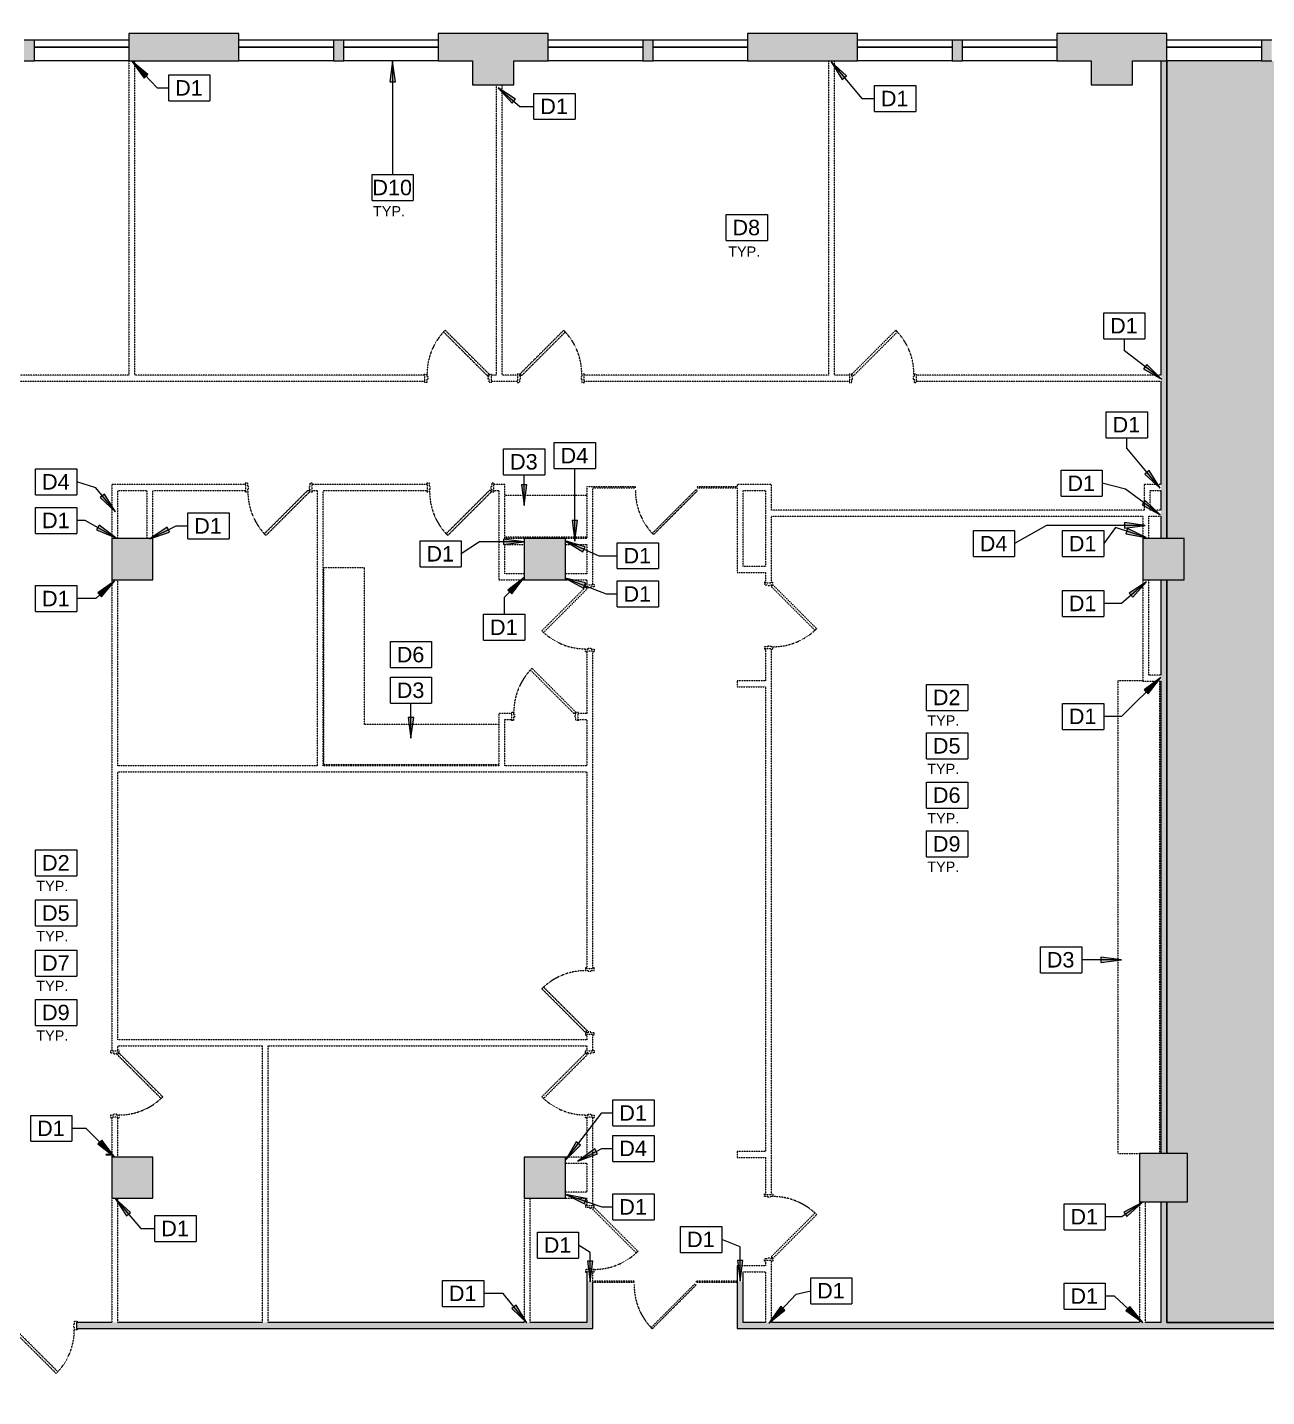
# Model space of a CAD drawing. Header units: inches. Extents: x 0 to 2024, y 708 to 2055.
# Drawn here: x 780 to 1501, y 1258 to 2055 of the extents above; entities that cross this region are included whole.
import ezdxf

# ---------------------------------------------------------------- set-up
doc = ezdxf.new("R2010")
doc.units = ezdxf.units.IN
doc.header["$MEASUREMENT"] = 0
doc.linetypes.add('Demolished', pattern=[0.1875, 0.125, -0.0625])
for name, color, linetype, lineweight in [('A-ANNO-KEYN', 231, 'Continuous', 9), ('A-DETL', 90, 'Continuous', 9), ('A-DETL-GENF', 92, 'Continuous', 9), ('A-DOOR', 31, 'Continuous', 13), ('A-WALL-PATT', 111, 'Continuous', 13), ('CORRIDOR', 7, 'Continuous', 9), ('G-ANNO-TEXT', 4, 'Continuous', 9), ('I-WALL', 2, 'Continuous', 13), ('Q-CASE', 31, 'Demolished', 9), ('Victor Bldg - 6th Floor_LINK_dwg', 8, 'Continuous', 9), ('WINDOWS', 7, 'Continuous', 9), ('WINDOWS SILL', 7, 'Continuous', 9)]:
    doc.layers.add(name, color=color, linetype=linetype, lineweight=lineweight)
doc.styles.add('Arial', font='arial.ttf', dxfattribs={"height": 9})
doc.styles.add('Swis721 Lt BT', font='swissl.ttf', dxfattribs={"height": 6})

# ---------------------------------------------------------------- blocks, each defined once
blk = doc.blocks.new('Door - Single - Solid Door-V5-Level 06  DEMOLITION')
at = {"layer": 'A-DOOR', "color": 250, "linetype": 'Demolished', "lineweight": 20}
for p, q in [((-15.63, 2.41), (-14.13, 2.41)), ((-15.63, 1.66), (-15.63, 2.41)), ((-15.26, 1.66), (-15.63, 1.66)), ((-15.26, -1.84), (-15.26, 1.66)), ((-14.13, 2.41), (-14.13, 0.41)), ((-14.13, 0.41), (-13.63, 0.41)), ((-13.63, 0.41), (-13.63, -1.09)), ((21.62, 0.41), (22.12, 0.41)), ((21.62, -1.09), (21.62, 0.41)), ((22.12, 2.41), (23.62, 2.41)), ((22.12, 0.41), (22.12, 2.41)), ((23.62, 2.41), (23.62, 1.66)), ((-15.63, -1.84), (-15.26, -1.84)), ((-15.63, -2.59), (-15.63, -1.84)), ((-14.13, -2.59), (-15.63, -2.59)), ((-14.13, -1.09), (-14.13, -2.59)), ((-13.63, -1.09), (-14.13, -1.09)), ((-13.03, -1.62), (-14.01, -2.59)), ((-14.01, -2.59), (11.45, -28.04)), ((12.42, -27.07), (-13.03, -1.62)), ((22.12, -1.09), (21.62, -1.09)), ((22.12, -2.59), (22.12, -1.09)), ((23.62, -2.59), (22.12, -2.59)), ((23.62, -1.84), (23.62, -2.59)), ((11.45, -28.04), (12.42, -27.07))]:
    blk.add_line(p, q, dxfattribs=at)
at = {"layer": 'A-DOOR', "color": 7, "linetype": 'Demolished', "lineweight": 9}
blk.add_arc((-14.01, -2.59), 36, 315, 0.5, dxfattribs=at)
blk = doc.blocks.new('Door - Single - Solid Door-V6-Level 06  DEMOLITION')
at = {"layer": 'A-DOOR', "color": 250, "linetype": 'Demolished', "lineweight": 20}
for p, q in [((-15.63, 2.41), (-14.13, 2.41)), ((-15.63, 1.66), (-15.63, 2.41)), ((-14.13, 2.41), (-14.13, 0.41)), ((-14.13, 0.41), (-13.63, 0.41)), ((-13.63, 0.41), (-13.63, -1.09)), ((21.62, 0.41), (22.12, 0.41)), ((21.62, -1.09), (21.62, 0.41)), ((22.12, 2.41), (23.62, 2.41)), ((22.12, 0.41), (22.12, 2.41)), ((23.62, 2.41), (23.62, 1.66)), ((-15.63, -2.59), (-15.63, -1.84)), ((-14.13, -2.59), (-15.63, -2.59)), ((-14.13, -1.09), (-14.13, -2.59)), ((-13.63, -1.09), (-14.13, -1.09)), ((-13.03, -1.62), (-14.01, -2.59)), ((-14.01, -2.59), (11.45, -28.04)), ((12.42, -27.07), (-13.03, -1.62)), ((22.12, -1.09), (21.62, -1.09)), ((22.12, -2.59), (22.12, -1.09)), ((23.62, -2.59), (22.12, -2.59)), ((23.62, -1.84), (23.62, -2.59)), ((11.45, -28.04), (12.42, -27.07))]:
    blk.add_line(p, q, dxfattribs=at)
at = {"layer": 'A-DOOR', "color": 7, "linetype": 'Demolished', "lineweight": 9}
blk.add_arc((-14.01, -2.59), 36, 315, 0.5, dxfattribs=at)
blk = doc.blocks.new('Door - Glass Single - Patch - Long Handle-6988636-Level 06  DEMOLITION')
at = {"layer": 'A-DOOR', "color": 250, "linetype": 'Demolished', "lineweight": 20}
for p, q in [((-8.16, -26.75), (17.29, -1.29)), ((18, -2), (-7.46, -27.46)), ((17.29, -1.29), (18, -2)), ((-7.46, -27.46), (-8.16, -26.75))]:
    blk.add_line(p, q, dxfattribs=at)
at = {"layer": 'A-DOOR', "color": 7, "linetype": 'Demolished', "lineweight": 9}
blk.add_arc((18, -2), 36, 179.5, 225, dxfattribs=at)
blk = doc.blocks.new('Door - Single - Solid Door-V7-Level 06  DEMOLITION')
at = {"layer": 'A-DOOR', "color": 250, "linetype": 'Demolished', "lineweight": 20}
for p, q in [((-14.01, 2.59), (11.45, 28.04)), ((12.42, 27.07), (-13.03, 1.62)), ((11.45, 28.04), (12.42, 27.07)), ((-15.63, 2.59), (-15.63, 1.84)), ((-14.13, 2.59), (-15.63, 2.59)), ((-14.13, 1.09), (-14.13, 2.59)), ((-13.63, 1.09), (-14.13, 1.09)), ((-13.03, 1.62), (-14.01, 2.59)), ((-13.63, -0.41), (-13.63, 1.09)), ((22.12, 1.09), (21.62, 1.09)), ((21.62, 1.09), (21.62, -0.41)), ((23.62, 2.59), (22.12, 2.59)), ((22.12, 2.59), (22.12, 1.09)), ((23.62, 1.84), (23.62, 2.59)), ((-15.63, -1.66), (-15.63, -2.41)), ((-15.63, -2.41), (-14.13, -2.41)), ((-14.13, -2.41), (-14.13, -0.41)), ((-14.13, -0.41), (-13.63, -0.41)), ((21.62, -0.41), (22.12, -0.41)), ((22.12, -0.41), (22.12, -2.41)), ((22.12, -2.41), (23.62, -2.41)), ((23.62, -2.41), (23.62, -1.66))]:
    blk.add_line(p, q, dxfattribs=at)
at = {"layer": 'A-DOOR', "color": 7, "linetype": 'Demolished', "lineweight": 9}
blk.add_arc((-14.01, 2.59), 36, 359.5, 45, dxfattribs=at)
blk = doc.blocks.new('C-L SHAPE COUNTER TOP - C-L SHAPE COUNTER TOP-7006589-Level 06  DEMOLITION')
at = {"layer": 'Q-CASE', "color": 7}
for p, q in [((0.5, -102.25), (0.5, -0.5)), ((0.5, -0.5), (115.12, -0.5)), ((115.12, -0.5), (115.12, 0)), ((115.12, -24), (115.12, -0.5)), ((24, -102.25), (24, -24)), ((24, -24), (115.12, -24))]:
    blk.add_line(p, q, dxfattribs=at)
blk = doc.blocks.new('C-Counter Top - ADJ HEIGHT-7007007-Level 06  DEMOLITION')
at = {"layer": 'Q-CASE', "color": 7}
for p, q in [((-47.01, -0.75), (227.99, -0.75)), ((-47.26, -10.5), (-47.26, -25)), ((227.99, -25), (227.99, -12.5)), ((-47.26, -25), (227.99, -25))]:
    blk.add_line(p, q, dxfattribs=at)
blk = doc.blocks.new('C-Counter Top - ADJ HEIGHT-7007739-Level 06  DEMOLITION')
at = {"layer": 'Q-CASE', "color": 7}
for p, q in [((-47.26, -0.75), (0.49, -0.75)), ((-47.26, -25), (0.49, -25))]:
    blk.add_line(p, q, dxfattribs=at)
blk = doc.blocks.new('Victor Bldg - 6th Floor_LINK_dwg-6972721-Level 06  DEMOLITION')
at = {"layer": 'CORRIDOR', "color": 50, "lineweight": 30}
blk.add_line((829, 1398.84), (825.5, 1398.84), dxfattribs=at)
at = {"layer": 'WINDOWS'}
for p, q in [((839, 2043.5), (784, 2043.5)), ((839, 2043.25), (784, 2043.25)), ((958, 2043.5), (903, 2043.5)), ((958, 2043.25), (903, 2043.25)), ((1019, 2043.5), (964, 2043.5)), ((1019, 2043.25), (964, 2043.25)), ((1138, 2043.5), (1083, 2043.5)), ((1138, 2043.25), (1083, 2043.25)), ((1199, 2043.5), (1144, 2043.5)), ((1199, 2043.25), (1144, 2043.25)), ((1318, 2043.5), (1263, 2043.5)), ((1318, 2043.25), (1263, 2043.25)), ((1379, 2043.5), (1324, 2043.5)), ((1379, 2043.25), (1324, 2043.25)), ((1498, 2043.5), (1443, 2043.5)), ((1498, 2043.25), (1443, 2043.25))]:
    blk.add_line(p, q, dxfattribs=at)
at = {"layer": 'WINDOWS SILL'}
for p, q in [((839, 2047.5), (784, 2047.5)), ((958, 2047.5), (903, 2047.5)), ((1019, 2047.5), (964, 2047.5)), ((1138, 2047.5), (1083, 2047.5)), ((1199, 2047.5), (1144, 2047.5)), ((1318, 2047.5), (1263, 2047.5)), ((1379, 2047.5), (1324, 2047.5)), ((1498, 2047.5), (1443, 2047.5)), ((839, 2035.5), (784, 2035.5)), ((958, 2035.5), (903, 2035.5)), ((1019, 2035.5), (964, 2035.5)), ((1138, 2035.5), (1083, 2035.5)), ((1199, 2035.5), (1144, 2035.5)), ((1318, 2035.5), (1263, 2035.5)), ((1379, 2035.5), (1324, 2035.5)), ((1498, 2035.5), (1443, 2035.5))]:
    blk.add_line(p, q, dxfattribs=at)
blk = doc.blocks.new('Keynote Tag - Keynote Number - Boxed-135510-Level 06  DEMOLITION')
at = {"layer": 'A-ANNO-KEYN'}
for p, q in [((-0.125, -0.0792), (-0.125, 0.0781)), ((-0.125, 0.0781), (0.125, 0.0781)), ((0.125, 0.0781), (0.125, -0.0792)), ((-0.125, -0.0792), (0.125, -0.0792))]:
    blk.add_line(p, q, dxfattribs=at)

msp = doc.modelspace()

# ---------------------------------------------------------------- hatches: boundary and pattern name
at = {"layer": 'A-ANNO-KEYN'}
for points in [[(840.71, 2035.28), (847.82, 2025.49), (850.11, 2027.66)], [(992.46, 2035.28), (990.88, 2023.28), (994.04, 2023.28)], [(1247.66, 2034.93), (1254.11, 2024.69), (1256.54, 2026.71)], [(1053.88, 2019.79), (1061.98, 2010.81), (1064.03, 2013.21)], [(1439.81, 1850.22), (1431.22, 1858.74), (1429.31, 1856.23)], [(1439.11, 1786.86), (1432.61, 1797.07), (1430.19, 1795.05)], [(1069.05, 1776.75), (1070.63, 1788.75), (1067.47, 1788.75)], [(831.15, 1772.99), (824.81, 1783.3), (822.35, 1781.31)], [(1439.11, 1771.27), (1430.41, 1779.69), (1428.53, 1777.15)], [(831.37, 1758), (821.69, 1765.26), (820.14, 1762.51)], [(851.12, 1757.29), (862.58, 1761.19), (861.18, 1764.03)], [(1098.49, 1755.98), (1100.07, 1767.98), (1096.91, 1767.98)], [(1430.35, 1765.18), (1418.35, 1766.76), (1418.35, 1763.6)], [(1430.94, 1758.1), (1420.01, 1763.28), (1419.04, 1760.28)], [(1069.04, 1755.64), (1057.04, 1757.22), (1057.04, 1754.06)], [(1092.8, 1756.11), (1103.15, 1749.84), (1104.42, 1752.73)], [(830.82, 1732.95), (820.97, 1725.92), (823.12, 1723.61)], [(1069.04, 1734.87), (1059.48, 1727.45), (1061.73, 1725.23)], [(1092.94, 1734.49), (1103.55, 1728.68), (1104.69, 1731.62)], [(1431.08, 1732.38), (1420.99, 1725.69), (1423.07, 1723.31)], [(1439.43, 1676.66), (1429.79, 1669.34), (1432.01, 1667.1)], [(1003.13, 1641.3), (1004.71, 1653.3), (1001.55, 1653.3)], [(1416.63, 1512.31), (1404.63, 1513.89), (1404.63, 1510.73)], [(830.57, 1397.69), (823.25, 1407.34), (821, 1405.11)], [(1093.23, 1395.8), (1101.78, 1404.37), (1099.27, 1406.29)], [(1100.3, 1395.19), (1111.65, 1399.4), (1110.18, 1402.19)], [(830.94, 1373.38), (837.57, 1363.26), (839.97, 1365.32)], [(1093.23, 1375.73), (1104.06, 1370.32), (1105.09, 1373.31)], [(1428.6, 1371.04), (1417.84, 1365.5), (1419.64, 1362.9)], [(1107.4, 1324.92), (1108.98, 1336.92), (1105.82, 1336.92)], [(1194.66, 1325.29), (1196.24, 1337.29), (1193.08, 1337.29)], [(1070.61, 1301.02), (1064.28, 1311.34), (1061.82, 1309.35)], [(1211.32, 1300.77), (1220.66, 1308.46), (1218.35, 1310.62)], [(1429.01, 1301.14), (1421.35, 1310.51), (1419.18, 1308.21)]]:
    msp.add_hatch(color=256, dxfattribs=at).paths.add_polyline_path(points, flags=0)
at = {"layer": 'A-DETL-GENF'}
h = msp.add_hatch(color=7, dxfattribs=at)
h.paths.add_polyline_path([(30, 707.56), (34.12, 707.56), (34.12, 728.5), (12, 728.5), (12, 716.5), (3.5, 716.5), (3.5, 707.56), (14.82, 707.56)], flags=0)
h.paths.add_polyline_path([(30, 814.5), (34.12, 814.5), (34.12, 896.5), (12, 896.5), (12, 884.5), (3.5, 884.5), (3.5, 826.5), (12, 826.5), (12, 814.5)], flags=0)
h.paths.add_polyline_path([(34.12, 982.5), (34.12, 1064.5), (12, 1064.5), (12, 1052.5), (3.5, 1052.5), (3.5, 994.5), (12, 994.5), (12, 982.5)], flags=0)
h.paths.add_polyline_path([(513.5, 1013.5), (517, 1013.5), (517, 1037.5), (493, 1037.5), (493, 1013.5), (496.5, 1013.5)], flags=0)
h.paths.add_polyline_path([(34.12, 1150.5), (34.12, 1206), (24.38, 1206), (24.38, 1249.75), (5.5, 1249.75), (5.5, 1242), (0, 1242), (0, 1162.5), (12, 1162.5), (12, 1150.5), (24.38, 1150.5)], flags=0)
h.paths.add_polyline_path([(5.5, 1301.25), (24.38, 1301.25), (24.38, 1355.38), (34.12, 1355.38), (34.12, 1400.5), (12, 1400.5), (12, 1387), (0, 1387), (0, 1309), (5.5, 1309)], flags=0)
h.paths.add_polyline_path([(1813.84, 1371.5), (1815, 1371.5), (1815, 1399.5), (1787, 1399.5), (1787, 1371.5)], flags=0)
h.paths.add_polyline_path([(1427, 1371.5), (1455, 1371.5), (1455, 1399.5), (1427, 1399.5)], flags=0)
h.paths.add_polyline_path([(832.5, 1373.5), (853, 1373.5), (853, 1397.5), (829, 1397.5), (829, 1373.5)], flags=0)
h.paths.add_polyline_path([(517, 1373.5), (517, 1397.5), (493, 1397.5), (493, 1373.5), (496.75, 1373.5)], flags=0)
h.paths.add_polyline_path([(1072.5, 1373.5), (1093, 1373.5), (1093, 1397.5), (1069, 1397.5), (1069, 1373.5)], flags=0)
h.paths.add_polyline_path([(12, 1486.5), (34.12, 1486.5), (34.12, 1568.5), (12, 1568.5), (12, 1555), (3.5, 1555), (3.5, 1500), (12, 1500)], flags=0)
h.paths.add_polyline_path([(34.12, 1654.5), (34.12, 1736.5), (12, 1736.5), (12, 1723), (3.5, 1723), (3.5, 1668), (12, 1668), (12, 1654.5)], flags=0)
h.paths.add_polyline_path([(1787, 1731.5), (1815, 1731.5), (1815, 1759.5), (1787, 1759.5), (1787, 1733.5)], flags=0)
h.paths.add_polyline_path([(1079.29, 1733.5), (1093, 1733.5), (1093, 1757.5), (1069, 1757.5), (1069, 1733.5), (1072.57, 1733.5)], flags=0)
h.paths.add_polyline_path([(1445.67, 1733.5), (1453, 1733.5), (1453, 1757.5), (1429, 1757.5), (1429, 1733.5), (1443.88, 1733.5)], flags=0)
h.paths.add_polyline_path([(493, 1733.5), (517, 1733.5), (517, 1757.5), (493, 1757.5)], flags=0)
h.paths.add_polyline_path([(849.5, 1733.5), (853, 1733.5), (853, 1757.5), (829, 1757.5), (829, 1733.5), (832.5, 1733.5)], flags=0)
h.paths.add_polyline_path([(34.12, 1822.5), (34.12, 1872.5), (24.38, 1872.5), (24.38, 1923.25), (5.5, 1923.25), (5.5, 1915.5), (0, 1915.5), (0, 1836), (12, 1836), (12, 1822.5), (24.38, 1822.5)], flags=0)
h.paths.add_polyline_path([(24.38, 1974.75), (24.38, 2031.38), (37.25, 2031.38), (37.25, 2049.5), (29.5, 2049.5), (29.5, 2055), (0, 2055), (0, 1982.5), (5.5, 1982.5), (5.5, 1974.75)], flags=0)
h.paths.add_polyline_path([(703, 2021.5), (703, 2035.5), (723, 2035.5), (723, 2051.5), (659, 2051.5), (659, 2035.5), (679, 2035.5), (679, 2021.5), (691.75, 2021.5)], flags=0)
h.paths.add_polyline_path([(1039, 2021.5), (1063, 2021.5), (1063, 2035.5), (1083, 2035.5), (1083, 2051.5), (1019, 2051.5), (1019, 2035.5), (1039, 2035.5)], flags=0)
h.paths.add_polyline_path([(1399, 2021.5), (1423, 2021.5), (1423, 2035.5), (1443, 2035.5), (1443, 2051.5), (1379, 2051.5), (1379, 2035.5), (1399, 2035.5)], flags=0)
h.paths.add_polyline_path([(517, 2021.5), (517, 2035.5), (543, 2035.5), (543, 2051.5), (480, 2051.5), (480, 2052.5), (447.75, 2052.5), (447.75, 2031.38), (493, 2031.38), (493, 2021.5)], flags=0)
h.paths.add_polyline_path([(1759, 2021.5), (1783, 2021.5), (1783, 2035.5), (1803, 2035.5), (1803, 2051.5), (1739, 2051.5), (1739, 2035.5), (1759, 2035.5)], flags=0)
h.paths.add_polyline_path([(88.75, 2031.38), (135.25, 2031.38), (135.25, 2052.5), (126.25, 2052.5), (126.25, 2055), (96.5, 2055), (96.5, 2049.5), (88.75, 2049.5)], flags=0)
h.paths.add_polyline_path([(226.75, 2031.38), (226.75, 2052.5), (177.75, 2052.5), (177.75, 2031.38), (216.77, 2031.38)], flags=0)
h.paths.add_polyline_path([(272.88, 2031.38), (318.25, 2031.38), (318.25, 2052.5), (269.38, 2052.5), (269.38, 2031.38)], flags=0)
h.paths.add_polyline_path([(404.25, 2031.38), (407.75, 2031.38), (407.75, 2052.5), (360.75, 2052.5), (360.75, 2031.38)], flags=0)
h.paths.add_polyline_path([(1249.5, 2035.5), (1263, 2035.5), (1263, 2051.5), (1199, 2051.5), (1199, 2035.5), (1249.2, 2035.5)], flags=0)
h.paths.add_polyline_path([(839, 2035.5), (903, 2035.5), (903, 2051.5), (839, 2051.5)], flags=0)
h.paths.add_polyline_path([(1498, 2035.5), (1504, 2035.5), (1504, 2047.5), (1498, 2047.5)], flags=0)
h.paths.add_polyline_path([(1318, 2035.5), (1324, 2035.5), (1324, 2047.5), (1318, 2047.5)], flags=0)
h.paths.add_polyline_path([(598, 2035.5), (604, 2035.5), (604, 2047.5), (598, 2047.5)], flags=0)
h.paths.add_polyline_path([(958, 2035.5), (964, 2035.5), (964, 2047.5), (958, 2047.5)], flags=0)
h.paths.add_polyline_path([(1144, 2035.5), (1144, 2047.5), (1138, 2047.5), (1138, 2035.5)], flags=0)
h.paths.add_polyline_path([(778, 2035.5), (784, 2035.5), (784, 2047.5), (778, 2047.5)], flags=0)
h.paths.add_polyline_path([(1559, 2035.5), (1623, 2035.5), (1623, 2051.5), (1559, 2051.5)], flags=0)
h.paths.add_polyline_path([(1684, 2035.5), (1684, 2047.5), (1678, 2047.5), (1678, 2035.5)], flags=0)
h.paths.add_polyline_path([(1919, 2035.5), (1983, 2035.5), (1983, 2051.5), (1919, 2051.5), (1919, 2047.5)], flags=0)
h.paths.add_polyline_path([(1858, 2035.5), (1864, 2035.5), (1864, 2047.5), (1858, 2047.5)], flags=0)
h = msp.add_hatch(color=9, dxfattribs=at)
h.paths.add_polyline_path([(1987.54, 707.56), (2023.53, 707.56), (2023.53, 2035.5), (1783, 2035.5), (1783, 2021.5), (1759, 2021.5), (1759, 2035.5), (1443, 2035.5), (1443, 1757.5), (1453, 1757.5), (1453, 1733.5), (1443, 1733.5), (1443, 1399.5), (1455, 1399.5), (1455, 1371.5), (1443, 1371.5), (1443, 1301.25), (1883.86, 1301.25), (1883.86, 1238), (1986, 1238), (1986, 749.5), (807.87, 749.5), (807.87, 748.75), (806.37, 748.75), (806.37, 750.75), (805.87, 750.75), (805.87, 752.25), (806.37, 752.25), (806.37, 753), (770.12, 753), (770.12, 752.25), (770.62, 752.25), (770.62, 750.75), (770.12, 750.75), (770.12, 748.75), (768.62, 748.75), (768.62, 749.5), (765.5, 749.5), (765.5, 872.5), (34.12, 872.5), (34.12, 814.5), (30, 814.5), (30, 728.5), (34.12, 728.5), (34.12, 707.56), (1986, 707.56)], flags=0)
h.paths.add_polyline_path([(1004.38, 813), (1040.62, 813), (1040.62, 813.75), (1040.12, 813.75), (1040.12, 815.25), (1040.62, 815.25), (1040.62, 818.38), (1042.12, 818.38), (1042.12, 817.63), (1052.5, 817.63), (1052.5, 912.5), (993, 912.5), (993, 951.5), (907.38, 951.5), (907.38, 817.63), (1002.88, 817.63), (1002.89, 818.38), (1004.38, 818.38), (1004.38, 815.25), (1004.88, 815.25), (1004.88, 813.75), (1004.38, 813.75)], flags=0)
h.paths.add_polyline_path([(899.19, 813), (899.19, 815.38), (898.69, 815.38), (898.69, 816.88), (899.19, 816.88), (899.19, 818.38), (900.69, 818.38), (900.69, 817.63), (902.75, 817.63), (902.75, 951.5), (833.62, 951.5), (833.62, 817.63), (861.44, 817.63), (861.44, 818.38), (862.94, 818.38), (862.94, 816.88), (863.44, 816.88), (863.44, 815.38), (862.94, 815.38), (862.94, 813), (899.06, 813)], flags=0)
h.paths.add_polyline_path([(1286.13, 813), (1286.63, 813), (1286.63, 814.75), (1286.13, 814.75), (1286.13, 816.25), (1286.63, 816.25), (1286.63, 817.75), (1288.13, 817.75), (1288.13, 817), (1321.5, 817), (1321.5, 865.12), (1290.75, 865.12), (1290.75, 912.5), (1058.5, 912.5), (1058.5, 817), (1248.88, 817), (1248.88, 817.75), (1250.38, 817.75), (1250.38, 816.25), (1250.88, 816.25), (1250.88, 814.75), (1250.38, 814.75), (1250.38, 813), (1260.07, 813)], flags=0)
h.paths.add_polyline_path([(1765.42, 818), (1947.62, 818), (1947.62, 994.5), (1842, 994.5), (1842, 1002.5), (1843.49, 1002.5), (1843.49, 1138.5), (1842, 1138.5), (1842, 1141.5), (1737.13, 1141.5), (1737.13, 818)], flags=0)
h.paths.add_polyline_path([(1953.63, 818), (1977, 818), (1977, 994.5), (1953.63, 994.5), (1953.63, 839.25)], flags=0)
h.paths.add_polyline_path([(1637.5, 818), (1730.13, 818), (1730.13, 1140.5), (1637.5, 1140.5), (1637.5, 1106.5), (1630.5, 1106.5), (1630.5, 1064.5), (1637.5, 1064.5), (1637.5, 1001.5), (1630.5, 1001.5), (1630.5, 959.5), (1637.5, 959.5), (1637.5, 897.5), (1630.5, 897.5), (1630.5, 855.5), (1637.5, 855.5), (1637.5, 824.99)], flags=0)
h.paths.add_polyline_path([(1484.5, 818), (1484.5, 855.5), (1491.5, 855.5), (1491.5, 897.5), (1484.5, 897.5), (1484.5, 959.5), (1491.5, 959.5), (1491.5, 1001.5), (1484.5, 1001.5), (1484.5, 1064.5), (1491.5, 1064.5), (1491.5, 1106.5), (1484.5, 1106.5), (1484.5, 1153.5), (1388.5, 1153.5), (1388.5, 1106.5), (1381.5, 1106.5), (1381.5, 1143.5), (1321.5, 1143.5), (1321.5, 1013.5), (1323.13, 1013.5), (1323.13, 1014.25), (1324.63, 1014.25), (1324.65, 1012.75), (1325.13, 1012.75), (1325.13, 1011.25), (1324.63, 1011.25), (1324.63, 1008.5), (1360.88, 1008.5), (1360.88, 1011.25), (1360.38, 1011.25), (1360.38, 1012.75), (1360.88, 1012.75), (1360.88, 1014.25), (1362.38, 1014.25), (1362.38, 1013.5), (1381.5, 1013.5), (1381.5, 1064.5), (1388.5, 1064.5), (1388.5, 818)], flags=0)
h.paths.add_polyline_path([(1318, 868.63), (1318, 912.5), (1294.25, 912.5), (1294.25, 868.63)], flags=0)
h.paths.add_polyline_path([(997, 916), (1023.22, 916), (1023.22, 936.5), (1026.38, 936.5), (1026.38, 1013.5), (1029.88, 1013.5), (1029.88, 936.5), (1038.55, 936.5), (1038.55, 1013.5), (1036, 1013.5), (1036, 1234.5), (867.38, 1234.5), (867.38, 957.5), (993, 957.5), (993, 1017.5), (1016.5, 1017.5), (1016.5, 1013.5), (997, 1013.5), (997, 924.5)], flags=0)
h.paths.add_polyline_path([(1052.5, 924.5), (1257.5, 924.5), (1257.5, 960.5), (1261, 960.5), (1261, 928), (1317.25, 928), (1317.25, 929.12), (1318.75, 929.12), (1318.75, 929.62), (1320.25, 929.62), (1320.25, 929.12), (1321.5, 929.12), (1321.5, 965.37), (1320.25, 965.37), (1320.25, 964.87), (1318.75, 964.87), (1318.75, 965.37), (1317.25, 965.37), (1317.25, 966.87), (1318, 966.87), (1318, 1004.12), (1261, 1004.12), (1261, 1009.12), (1318, 1009.12), (1318, 1066.12), (1042, 1066.12), (1042, 1013.5), (1042.05, 1013.5), (1042.05, 936.5), (1047.22, 936.5), (1047.22, 924.5)], flags=0)
h.paths.add_polyline_path([(861.38, 957.5), (861.38, 1234.5), (838, 1234.5), (838, 957.5)], flags=0)
h.paths.add_polyline_path([(1977, 1000.5), (1980, 1000.5), (1980, 1232), (1886.36, 1232), (1886.36, 1138.5), (1885.99, 1138.5), (1885.99, 1000.5), (1953.63, 1000.5)], flags=0)
h.paths.add_polyline_path([(1848.11, 1002.5), (1876.99, 1002.5), (1876.99, 1138.5), (1848.11, 1138.5), (1848.11, 1028.17)], flags=0)
h.paths.add_polyline_path([(1317.73, 1070.12), (1318, 1070.12), (1318, 1080.12), (1042, 1080.12), (1042, 1070.12), (1249.2, 1070.12)], flags=0)
h.paths.add_polyline_path([(1104, 1084.12), (1318, 1084.12), (1318, 1149.62), (1317.25, 1149.62), (1317.25, 1151.12), (1319.25, 1151.12), (1319.25, 1151.62), (1320.75, 1151.62), (1320.75, 1151.12), (1322.25, 1151.12), (1322.25, 1149.62), (1321.5, 1149.62), (1321.5, 1147), (1381.5, 1147), (1381.5, 1234.5), (1379.13, 1234.5), (1379.13, 1233.75), (1377.63, 1233.75), (1377.63, 1235.25), (1377.13, 1235.25), (1377.13, 1236.75), (1377.63, 1236.75), (1377.63, 1238), (1341.38, 1238), (1341.38, 1236.75), (1341.88, 1236.75), (1341.88, 1235.25), (1341.38, 1235.25), (1341.38, 1233.75), (1339.88, 1233.75), (1339.88, 1234.5), (1321.5, 1234.5), (1321.5, 1188.88), (1322.25, 1188.88), (1322.25, 1187.38), (1320.75, 1187.38), (1320.75, 1186.88), (1319.25, 1186.88), (1319.25, 1187.38), (1317.25, 1187.38), (1317.25, 1188.88), (1318, 1188.88), (1318, 1199), (1248, 1199), (1248, 1191.75), (1242, 1191.75), (1242, 1215.75), (1104, 1215.75), (1104, 1191.75), (1098, 1191.75), (1098, 1220), (1042, 1220), (1042, 1084.12), (1101.5, 1084.12)], flags=0)
h.paths.add_polyline_path([(1879.52, 1146.5), (1880.36, 1146.5), (1880.36, 1189.88), (1879.63, 1189.88), (1879.63, 1154), (1828.63, 1154), (1828.63, 1146.5), (1876.99, 1146.5)], flags=0)
h.paths.add_polyline_path([(1765.42, 1146.5), (1767.13, 1146.5), (1767.13, 1233.38), (1636.5, 1233.38), (1636.5, 1147.5), (1737.13, 1147.5), (1737.13, 1146.5)], flags=0)
h.paths.add_polyline_path([(1398.5, 1165.5), (1488, 1165.5), (1488, 1234.5), (1443.88, 1234.5), (1443.88, 1233.75), (1442.38, 1233.75), (1442.38, 1235.25), (1441.88, 1235.25), (1441.88, 1236.75), (1442.38, 1236.75), (1442.38, 1238), (1406.12, 1238), (1406.12, 1236.75), (1406.62, 1236.75), (1406.62, 1235.25), (1406.12, 1235.25), (1406.12, 1233.75), (1404.62, 1233.75), (1404.62, 1234.5), (1402, 1234.5), (1402, 1228.5), (1385, 1228.5), (1385, 1165.5), (1388.5, 1165.5)], flags=0)
h.paths.add_polyline_path([(1249.2, 1202.5), (1318, 1202.5), (1318, 1234.5), (1248, 1234.5), (1248, 1202.5)], flags=0)
h.paths.add_polyline_path([(1101.5, 1219.75), (1244.5, 1219.75), (1244.5, 1232), (1101.5, 1232), (1101.5, 1220)], flags=0)
h.paths.add_polyline_path([(1042, 1223.5), (1098, 1223.5), (1098, 1234.5), (1042, 1234.5), (1042, 1232)], flags=0)
h.paths.add_polyline_path([(1385, 1232), (1398.5, 1232), (1398.5, 1234.5), (1385, 1234.5), (1385, 1232.99)], flags=0)
h.paths.add_polyline_path([(1815, 1371.5), (1787, 1371.5), (1787, 1399.5), (1815, 1399.5)], flags=0)
h.paths.add_polyline_path([(1815, 1731.5), (1787, 1731.5), (1787, 1759.5), (1815, 1759.5), (1815, 1733.5)], flags=0)
at = {"layer": 'A-WALL-PATT', "lineweight": 9}
for points in [[(1443, 1757.5), (1443, 2035.5), (1439.5, 2035.5), (1439.5, 1757.5)], [(1443, 1399.5), (1443, 1733.5), (1439.5, 1733.5), (1439.5, 1399.5)], [(1443, 1301.25), (1443, 1371.5), (1439.5, 1371.5), (1439.5, 1301.25), (1442.78, 1301.25)], [(1109, 1301.25), (1109, 1325.25), (1105.5, 1325.25), (1105.5, 1301.25)], [(1196.5, 1297.75), (1196.5, 1325), (1193, 1325), (1193, 1297.75)], [(1042, 1297.75), (1109, 1297.75), (1109, 1301.25), (808.5, 1301.25), (808.5, 1297.75), (1036, 1297.75)], [(1880.36, 1297.75), (1880.36, 1301.25), (1196.5, 1301.25), (1196.5, 1297.75), (1765.42, 1297.75)]]:
    msp.add_hatch(color=7, dxfattribs=at).paths.add_polyline_path(points, flags=0)

# ---------------------------------------------------------------- linework, layer by layer
at = {"layer": 'A-ANNO-KEYN'}
for p, q in [((840.71, 2035.28), (847.82, 2025.49)), ((850.11, 2027.66), (840.71, 2035.28)), ((840.71, 2035.28), (855.39, 2019.79)), ((992.46, 2035.28), (990.88, 2023.28)), ((994.04, 2023.28), (992.46, 2035.28)), ((992.46, 2035.28), (992.46, 1969.34)), ((1247.66, 2034.93), (1254.11, 2024.69)), ((1256.54, 2026.71), (1247.66, 2034.93)), ((1247.66, 2034.93), (1265.38, 2013.59)), ((847.82, 2025.49), (850.11, 2027.66)), ((1254.11, 2024.69), (1256.54, 2026.71)), ((855.39, 2019.79), (862.17, 2019.79)), ((990.88, 2023.28), (994.04, 2023.28)), ((1053.88, 2019.79), (1061.98, 2010.81)), ((1064.03, 2013.21), (1053.88, 2019.79)), ((1053.88, 2019.79), (1066.5, 2009.03)), ((1061.98, 2010.81), (1064.03, 2013.21)), ((1066.5, 2009.03), (1074.66, 2009.03)), ((1265.38, 2013.59), (1272.85, 2013.59)), ((1418.22, 1866.66), (1418.22, 1873.78)), ((1439.81, 1850.22), (1418.22, 1866.66)), ((1431.22, 1858.74), (1429.31, 1856.23)), ((1439.81, 1850.22), (1431.22, 1858.74)), ((1429.31, 1856.23), (1439.81, 1850.22)), ((1419.67, 1810.06), (1419.67, 1816.19)), ((1439.11, 1786.86), (1419.67, 1810.06)), ((1069.05, 1776.75), (1069.05, 1794.61)), ((1098.49, 1755.98), (1098.49, 1798.2)), ((1432.61, 1797.07), (1430.19, 1795.05)), ((1430.19, 1795.05), (1439.11, 1786.86)), ((1439.11, 1786.86), (1432.61, 1797.07)), ((819.68, 1787.1), (808.73, 1790.49)), ((831.15, 1772.99), (819.68, 1787.1)), ((1070.63, 1788.75), (1067.47, 1788.75)), ((1067.47, 1788.75), (1069.05, 1776.75)), ((1069.05, 1776.75), (1070.63, 1788.75)), ((1418.82, 1786.31), (1405.39, 1789.65)), ((1439.11, 1771.27), (1418.82, 1786.31)), ((824.81, 1783.3), (822.35, 1781.31)), ((822.35, 1781.31), (831.15, 1772.99)), ((831.15, 1772.99), (824.81, 1783.3)), ((1430.41, 1779.69), (1428.53, 1777.15)), ((1439.11, 1771.27), (1430.41, 1779.69)), ((1428.53, 1777.15), (1439.11, 1771.27)), ((813.56, 1768.02), (808.73, 1768.02)), ((831.37, 1758), (813.56, 1768.02)), ((821.69, 1765.26), (820.14, 1762.51)), ((820.14, 1762.51), (831.37, 1758)), ((831.37, 1758), (821.69, 1765.26)), ((851.12, 1757.29), (866.45, 1764.87)), ((861.18, 1764.03), (851.12, 1757.29)), ((862.58, 1761.19), (861.18, 1764.03)), ((866.45, 1764.87), (873.32, 1764.87)), ((1100.07, 1767.98), (1096.91, 1767.98)), ((1096.91, 1767.98), (1098.49, 1755.98)), ((1098.49, 1755.98), (1100.07, 1767.98)), ((1372.94, 1765.18), (1354.37, 1754.55)), ((1430.35, 1765.18), (1372.94, 1765.18)), ((1413.01, 1763.88), (1406.22, 1754.55)), ((1430.94, 1758.1), (1413.01, 1763.88)), ((1430.35, 1765.18), (1418.35, 1766.76)), ((1418.35, 1766.76), (1418.35, 1763.6)), ((1418.35, 1763.6), (1430.35, 1765.18)), ((1420.01, 1763.28), (1419.04, 1760.28)), ((1430.94, 1758.1), (1420.01, 1763.28)), ((851.12, 1757.29), (862.58, 1761.19)), ((1042.94, 1755.64), (1032.41, 1748.63)), ((1069.04, 1755.64), (1042.94, 1755.64)), ((1069.04, 1755.64), (1057.04, 1757.22)), ((1057.04, 1757.22), (1057.04, 1754.06)), ((1057.04, 1754.06), (1069.04, 1755.64)), ((1092.8, 1756.11), (1103.15, 1749.84)), ((1104.42, 1752.73), (1092.8, 1756.11)), ((1092.8, 1756.11), (1112.37, 1747.52)), ((1419.04, 1760.28), (1430.94, 1758.1)), ((1103.15, 1749.84), (1104.42, 1752.73)), ((1112.37, 1747.52), (1123.11, 1747.52)), ((830.82, 1732.95), (819.68, 1722.56)), ((830.82, 1732.95), (820.97, 1725.92)), ((823.12, 1723.61), (830.82, 1732.95)), ((1069.04, 1734.87), (1057.39, 1723.09)), ((1069.04, 1734.87), (1059.48, 1727.45)), ((1061.73, 1725.23), (1069.04, 1734.87)), ((1092.94, 1734.49), (1103.55, 1728.68)), ((1104.69, 1731.62), (1092.94, 1734.49)), ((1092.94, 1734.49), (1116.79, 1725.23)), ((1103.55, 1728.68), (1104.69, 1731.62)), ((1431.08, 1732.38), (1416.52, 1719.71)), ((1431.08, 1732.38), (1420.99, 1725.69)), ((1423.07, 1723.31), (1431.08, 1732.38)), ((819.68, 1722.56), (808.73, 1722.56)), ((820.97, 1725.92), (823.12, 1723.61)), ((1057.39, 1723.09), (1057.39, 1713.4)), ((1059.48, 1727.45), (1061.73, 1725.23)), ((1116.79, 1725.23), (1123.11, 1725.23)), ((1420.99, 1725.69), (1423.07, 1723.31)), ((1416.52, 1719.71), (1406.22, 1719.71)), ((1439.43, 1676.66), (1416.52, 1653.98)), ((1439.43, 1676.66), (1429.79, 1669.34)), ((1432.01, 1667.1), (1439.43, 1676.66)), ((1429.79, 1669.34), (1432.01, 1667.1)), ((1003.13, 1641.3), (1003.13, 1661.62)), ((1004.71, 1653.3), (1001.55, 1653.3)), ((1001.55, 1653.3), (1003.13, 1641.3)), ((1003.13, 1641.3), (1004.71, 1653.3)), ((1416.52, 1653.98), (1406.22, 1653.98)), ((1416.63, 1512.31), (1393.39, 1512.31)), ((1416.63, 1512.31), (1404.63, 1513.89)), ((1404.63, 1513.89), (1404.63, 1510.73)), ((1404.63, 1510.73), (1416.63, 1512.31)), ((1093.23, 1395.8), (1114.19, 1423.19)), ((1114.19, 1423.19), (1120.63, 1423.19)), ((814.23, 1414.21), (805.88, 1414.21)), ((830.57, 1397.69), (814.23, 1414.21)), ((823.25, 1407.34), (821, 1405.11)), ((821, 1405.11), (830.57, 1397.69)), ((830.57, 1397.69), (823.25, 1407.34)), ((1099.27, 1406.29), (1093.23, 1395.8)), ((1093.23, 1395.8), (1101.78, 1404.37)), ((1101.78, 1404.37), (1099.27, 1406.29)), ((1100.3, 1395.19), (1114.19, 1402.53)), ((1110.18, 1402.19), (1100.3, 1395.19)), ((1100.3, 1395.19), (1111.65, 1399.4)), ((1111.65, 1399.4), (1110.18, 1402.19)), ((1114.19, 1402.53), (1120.63, 1402.53)), ((830.94, 1373.38), (837.57, 1363.26)), ((839.97, 1365.32), (830.94, 1373.38)), ((830.94, 1373.38), (845.97, 1355.93)), ((1093.23, 1375.73), (1104.06, 1370.32)), ((1105.09, 1373.31), (1093.23, 1375.73)), ((1093.23, 1375.73), (1114.19, 1368.5)), ((1104.06, 1370.32), (1105.09, 1373.31)), ((1428.6, 1371.04), (1416.67, 1362.76)), ((1428.6, 1371.04), (1417.84, 1365.5)), ((1419.64, 1362.9), (1428.6, 1371.04)), ((837.57, 1363.26), (839.97, 1365.32)), ((1114.19, 1368.5), (1120.63, 1368.5)), ((1416.67, 1362.76), (1407.13, 1362.76)), ((1417.84, 1365.5), (1419.64, 1362.9)), ((845.97, 1355.93), (854.14, 1355.93)), ((1194.66, 1345.3), (1184.05, 1349.57)), ((1107.4, 1342.02), (1100.66, 1346.25)), ((1107.4, 1324.92), (1107.4, 1342.02)), ((1194.66, 1325.29), (1194.66, 1345.3)), ((1108.98, 1336.92), (1105.82, 1336.92)), ((1105.82, 1336.92), (1107.4, 1324.92)), ((1107.4, 1324.92), (1108.98, 1336.92)), ((1196.24, 1337.29), (1193.08, 1337.29)), ((1193.08, 1337.29), (1194.66, 1325.29)), ((1194.66, 1325.29), (1196.24, 1337.29)), ((1056.72, 1318.14), (1045.49, 1318.14)), ((1070.61, 1301.02), (1056.72, 1318.14)), ((1211.32, 1300.77), (1227.17, 1317.75)), ((1227.17, 1317.75), (1235.73, 1319.72)), ((1412.59, 1316.58), (1407.13, 1316.58)), ((1429.01, 1301.14), (1412.59, 1316.58)), ((1064.28, 1311.34), (1061.82, 1309.35)), ((1061.82, 1309.35), (1070.61, 1301.02)), ((1070.61, 1301.02), (1064.28, 1311.34)), ((1218.35, 1310.62), (1211.32, 1300.77)), ((1211.32, 1300.77), (1220.66, 1308.46)), ((1220.66, 1308.46), (1218.35, 1310.62)), ((1421.35, 1310.51), (1419.18, 1308.21)), ((1419.18, 1308.21), (1429.01, 1301.14)), ((1429.01, 1301.14), (1421.35, 1310.51))]:
    msp.add_line(p, q, dxfattribs=at)
at = {"layer": 'A-DETL'}
for p, q in [((903, 2051.5), (839, 2051.5)), ((839, 2051.5), (839, 2035.5)), ((903, 2035.5), (903, 2051.5)), ((1083, 2051.5), (1019, 2051.5)), ((1019, 2051.5), (1019, 2035.5)), ((1083, 2035.5), (1083, 2051.5)), ((1263, 2051.5), (1199, 2051.5)), ((1199, 2051.5), (1199, 2035.5)), ((1263, 2035.5), (1263, 2051.5)), ((1443, 2051.5), (1379, 2051.5)), ((1379, 2051.5), (1379, 2035.5)), ((1443, 2035.5), (1443, 2051.5)), ((784, 2047.5), (778, 2047.5)), ((784, 2035.5), (784, 2047.5)), ((964, 2047.5), (958, 2047.5)), ((958, 2047.5), (958, 2035.5)), ((964, 2035.5), (964, 2047.5)), ((1144, 2047.5), (1138, 2047.5)), ((1138, 2047.5), (1138, 2035.5)), ((1144, 2035.5), (1144, 2047.5)), ((1324, 2047.5), (1318, 2047.5)), ((1318, 2047.5), (1318, 2035.5)), ((1324, 2035.5), (1324, 2047.5)), ((1504, 2047.5), (1498, 2047.5)), ((1498, 2047.5), (1498, 2035.5)), ((778, 2035.5), (784, 2035.5)), ((839, 2035.5), (903, 2035.5)), ((958, 2035.5), (964, 2035.5)), ((1019, 2035.5), (1039, 2035.5)), ((1039, 2035.5), (1039, 2021.5)), ((1063, 2021.5), (1063, 2035.5)), ((1063, 2035.5), (1083, 2035.5)), ((1138, 2035.5), (1144, 2035.5)), ((1199, 2035.5), (1263, 2035.5)), ((1318, 2035.5), (1324, 2035.5)), ((1379, 2035.5), (1399, 2035.5)), ((1399, 2035.5), (1399, 2021.5)), ((1423, 2021.5), (1423, 2035.5)), ((1423, 2035.5), (1443, 2035.5)), ((1498, 2035.5), (1443, 2035.5)), ((1443, 2035.5), (1443, 1757.5)), ((1498, 2035.5), (1504, 2035.5)), ((1039, 2021.5), (1063, 2021.5)), ((1399, 2021.5), (1423, 2021.5)), ((853, 1757.5), (829, 1757.5)), ((829, 1757.5), (829, 1733.5)), ((853, 1733.5), (853, 1757.5)), ((1093, 1757.5), (1069, 1757.5)), ((1069, 1757.5), (1069, 1733.5)), ((1093, 1733.5), (1093, 1757.5)), ((1429, 1757.5), (1429, 1733.5)), ((1453, 1757.5), (1429, 1757.5)), ((1453, 1733.5), (1453, 1757.5)), ((829, 1733.5), (853, 1733.5)), ((1069, 1733.5), (1093, 1733.5)), ((1429, 1733.5), (1453, 1733.5)), ((1443, 1733.5), (1443, 1399.5)), ((829, 1397.5), (829, 1373.5)), ((853, 1397.5), (829, 1397.5)), ((853, 1373.5), (853, 1397.5)), ((1069, 1397.5), (1069, 1373.5)), ((1093, 1397.5), (1069, 1397.5)), ((1093, 1373.5), (1093, 1397.5)), ((1427, 1399.5), (1427, 1371.5)), ((1455, 1399.5), (1427, 1399.5)), ((1455, 1371.5), (1455, 1399.5)), ((829, 1373.5), (853, 1373.5)), ((1069, 1373.5), (1093, 1373.5)), ((1427, 1371.5), (1455, 1371.5)), ((1443, 1371.5), (1443, 1301.25)), ((1443, 1301.25), (1883.86, 1301.25))]:
    msp.add_line(p, q, dxfattribs=at)
at = {"layer": 'I-WALL', "color": 250, "linetype": 'Demolished', "lineweight": 20}
for p, q in [((839, 2035.5), (839, 1852.5)), ((842.5, 1852.5), (842.5, 2035.5)), ((1246, 2035.5), (1246, 1852.5)), ((1249.5, 1852.5), (1249.5, 2035.5)), ((1052.75, 2021.5), (1052.75, 1852.5)), ((1056.25, 1852.5), (1056.25, 2021.5)), ((839, 1852.5), (739.25, 1852.5)), ((739.25, 1849), (1011.25, 1849)), ((1011.25, 1852.5), (842.5, 1852.5)), ((1011.25, 1849), (1011.25, 1852.5)), ((1052.75, 1852.5), (1049.75, 1852.5)), ((1049.75, 1852.5), (1049.75, 1849)), ((1049.75, 1849), (1065.25, 1849)), ((1065.25, 1852.5), (1056.25, 1852.5)), ((1065.25, 1849), (1065.25, 1852.5)), ((1246, 1852.5), (1103.75, 1852.5)), ((1103.75, 1852.5), (1103.75, 1849)), ((1103.75, 1849), (1258.5, 1849)), ((1258.5, 1852.5), (1249.5, 1852.5)), ((1258.5, 1849), (1258.5, 1852.5)), ((1439.5, 1852.5), (1297, 1852.5)), ((1297, 1852.5), (1297, 1849)), ((1297, 1849), (1439.5, 1849)), ((907, 1789), (829, 1789)), ((829, 1789), (829, 1757.5)), ((832.5, 1785.5), (849.5, 1785.5)), ((832.5, 1757.5), (832.5, 1785.5)), ((849.5, 1785.5), (849.5, 1757.5)), ((853, 1785.5), (907, 1785.5)), ((853, 1757.5), (853, 1785.5)), ((907, 1785.5), (907, 1789)), ((1012.75, 1789), (945.5, 1789)), ((945.5, 1789), (945.5, 1785.5)), ((945.5, 1785.5), (948.5, 1785.5)), ((948.5, 1785.5), (948.5, 1625.25)), ((952, 1785.5), (1012.75, 1785.5)), ((952, 1625.25), (952, 1785.5)), ((1012.75, 1785.5), (1012.75, 1789)), ((1051.25, 1789), (1051.25, 1785.5)), ((1057.75, 1789), (1051.25, 1789)), ((1051.25, 1785.5), (1054.25, 1785.5)), ((1054.25, 1785.5), (1054.25, 1733.5)), ((1057.75, 1757.5), (1057.75, 1789)), ((1105.5, 1787.5), (1105.5, 1757.5)), ((1133.75, 1787.5), (1105.5, 1787.5)), ((1109, 1730.5), (1109, 1787)), ((1109, 1787), (1133.75, 1787)), ((1133.75, 1787), (1133.75, 1787.5)), ((1193, 1787.5), (1169.75, 1787.5)), ((1169.75, 1787.5), (1169.75, 1787)), ((1169.75, 1787), (1193, 1787)), ((1193, 1789), (1193, 1787.5)), ((1213, 1789), (1193, 1789)), ((1193, 1787), (1193, 1737.75)), ((1196.5, 1741.25), (1196.5, 1785.5)), ((1196.5, 1785.5), (1209.5, 1785.5)), ((1209.5, 1785.5), (1209.5, 1741.25)), ((1213, 1774), (1213, 1789)), ((1429.75, 1789), (1429.75, 1774)), ((1439.5, 1789), (1429.75, 1789)), ((1433.25, 1774), (1433.25, 1785.5)), ((1433.25, 1785.5), (1439.5, 1785.5)), ((1429.75, 1774), (1213, 1774)), ((1213, 1770.5), (1429, 1770.5)), ((1213, 1731.75), (1213, 1770.5)), ((1429, 1770.5), (1429, 1757.5)), ((1432.5, 1770.5), (1439.5, 1770.5)), ((1432.5, 1757.5), (1432.5, 1770.5)), ((1439.5, 1774), (1433.25, 1774)), ((1069, 1757.5), (1057.75, 1757.5)), ((1057.75, 1737), (1057.75, 1754)), ((1057.75, 1754), (1069, 1754)), ((1105.5, 1757.5), (1093, 1757.5)), ((1093, 1754), (1105.5, 1754)), ((1105.5, 1754), (1105.5, 1737)), ((1193, 1737.75), (1209.5, 1737.75)), ((1209.5, 1741.25), (1196.5, 1741.25)), ((1209.5, 1737.75), (1209.5, 1731.75)), ((829, 1733.5), (829, 1459.25)), ((832.5, 1625.25), (832.5, 1733.5)), ((1054.25, 1733.5), (1069, 1733.5)), ((1069, 1737), (1057.75, 1737)), ((1105.5, 1737), (1093, 1737)), ((1093, 1733.5), (1105.5, 1733.5)), ((1105.5, 1733.5), (1105.5, 1730.5)), ((1105.5, 1730.5), (1109, 1730.5)), ((1209.5, 1731.75), (1213, 1731.75)), ((1429, 1733.5), (1429, 1674.5)), ((1432.5, 1678), (1432.5, 1733.5)), ((1109, 1692), (1105.5, 1692)), ((1105.5, 1692), (1105.5, 1655.75)), ((1109, 1507.25), (1109, 1692)), ((1209.5, 1693.25), (1209.5, 1674.75)), ((1213, 1693.25), (1209.5, 1693.25)), ((1213, 1375.75), (1213, 1693.25)), ((1209.5, 1674.75), (1193, 1674.75)), ((1193, 1674.75), (1193, 1671.25)), ((1429, 1674.5), (1439.5, 1674.5)), ((1439.5, 1678), (1432.5, 1678)), ((1193, 1671.25), (1209.5, 1671.25)), ((1209.5, 1671.25), (1209.5, 1400.75)), ((1061.75, 1655.75), (1054.25, 1655.75)), ((1054.25, 1655.75), (1054.25, 1625.25)), ((1057.75, 1652.25), (1061.75, 1652.25)), ((1057.75, 1625.25), (1057.75, 1652.25)), ((1061.75, 1652.25), (1061.75, 1655.75)), ((1105.5, 1655.75), (1100.25, 1655.75)), ((1100.25, 1655.75), (1100.25, 1652.25)), ((1100.25, 1652.25), (1105.5, 1652.25)), ((1105.5, 1652.25), (1105.5, 1625.25)), ((948.5, 1625.25), (832.5, 1625.25)), ((832.5, 1465.75), (832.5, 1621.75)), ((832.5, 1621.75), (1105.5, 1621.75)), ((1054.25, 1625.25), (952, 1625.25)), ((1105.5, 1625.25), (1057.75, 1625.25)), ((1105.5, 1621.75), (1105.5, 1507.25)), ((1105.5, 1507.25), (1109, 1507.25)), ((1109, 1468.75), (1105.5, 1468.75)), ((1105.5, 1468.75), (1105.5, 1465.75)), ((1109, 1459.25), (1109, 1468.75)), ((829, 1459.25), (832.5, 1459.25)), ((1105.5, 1465.75), (832.5, 1465.75)), ((832.5, 1459.25), (832.5, 1462.25)), ((832.5, 1462.25), (916.5, 1462.25)), ((916.5, 1462.25), (916.5, 1301.25)), ((920, 1462.25), (1105.5, 1462.25)), ((920, 1301.25), (920, 1462.25)), ((1105.5, 1462.25), (1105.5, 1459.25)), ((1105.5, 1459.25), (1109, 1459.25)), ((829, 1420.75), (829, 1397.5)), ((832.5, 1420.75), (829, 1420.75)), ((832.5, 1397.5), (832.5, 1420.75)), ((1109, 1420.75), (1105.5, 1420.75)), ((1105.5, 1420.75), (1105.5, 1397.5)), ((1109, 1369.37), (1109, 1420.75)), ((1105.5, 1397.5), (1093, 1397.5)), ((1209.5, 1400.75), (1193, 1400.75)), ((1193, 1400.75), (1193, 1397.25)), ((1193, 1397.25), (1209.5, 1397.25)), ((1209.5, 1397.25), (1209.5, 1375.75)), ((1093, 1394), (1105.5, 1394)), ((1105.5, 1394), (1105.5, 1377)), ((829, 1373.5), (829, 1301.25)), ((832.5, 1301.25), (832.5, 1373.5)), ((1069, 1373.5), (1069, 1301.25)), ((1072.5, 1301.25), (1072.5, 1373.5)), ((1105.5, 1377), (1093, 1377)), ((1093, 1373.5), (1105.5, 1373.5)), ((1105.5, 1373.5), (1105.5, 1369.37)), ((1209.5, 1375.75), (1213, 1375.75)), ((1427, 1371.5), (1427, 1301.25)), ((1430.5, 1301.25), (1430.5, 1371.5)), ((1105.5, 1369.37), (1109, 1369.37)), ((1109, 1330.87), (1105.5, 1330.87)), ((1109, 1325.25), (1109, 1330.87)), ((1209.5, 1334.25), (1193, 1334.25)), ((1209.5, 1337.25), (1209.5, 1334.25)), ((1213, 1337.25), (1209.5, 1337.25)), ((1213, 1301.25), (1213, 1337.25)), ((1133, 1325.25), (1109, 1325.25)), ((1109, 1324.75), (1133, 1324.75)), ((1133, 1324.75), (1133, 1325.25)), ((1192.75, 1325.25), (1169, 1325.25)), ((1169, 1325.25), (1169, 1324.75)), ((1169, 1324.75), (1192.75, 1324.75)), ((1192.75, 1324.75), (1192.75, 1325.25)), ((1196.5, 1330.75), (1209.5, 1330.75)), ((1209.5, 1330.75), (1209.5, 1301.25))]:
    msp.add_line(p, q, dxfattribs=at)
at = {"layer": 'I-WALL', "color": 8, "lineweight": 20}
for p, q in [((1439.5, 2035.5), (1439.5, 1852.5)), ((1443, 1757.5), (1443, 2035.5)), ((1439.5, 1849), (1439.5, 1789)), ((1439.5, 1785.5), (1439.5, 1774)), ((1439.5, 1770.5), (1439.5, 1757.5)), ((1439.5, 1733.5), (1439.5, 1678)), ((1443, 1399.5), (1443, 1733.5)), ((1439.5, 1674.5), (1439.5, 1399.5)), ((1439.5, 1371.5), (1439.5, 1301.25)), ((1443, 1301.25), (1443, 1371.5)), ((1105.5, 1330.87), (1105.5, 1301.25)), ((1193, 1334.25), (1193, 1297.75)), ((1109, 1297.75), (1109, 1324.75)), ((1196.5, 1301.25), (1196.5, 1330.75)), ((829, 1301.25), (808.5, 1301.25)), ((808.5, 1301.25), (808.5, 1297.75)), ((916.5, 1301.25), (832.5, 1301.25)), ((1069, 1301.25), (920, 1301.25)), ((1105.5, 1301.25), (1072.5, 1301.25)), ((1209.5, 1301.25), (1196.5, 1301.25)), ((1427, 1301.25), (1213, 1301.25)), ((1439.5, 1301.25), (1430.5, 1301.25)), ((1883.86, 1301.25), (1443, 1301.25)), ((808.5, 1297.75), (1109, 1297.75)), ((1193, 1297.75), (1880.36, 1297.75))]:
    msp.add_line(p, q, dxfattribs=at)

# ---------------------------------------------------------------- block references
at = {"layer": 'A-ANNO-KEYN', "xscale": 95.99999999999994, "yscale": 95.99999999999994, "zscale": 95.99999999999994}
for p in [(874.17, 2019.85), (1086.66, 2009.09), (1284.85, 2013.64), (992.46, 1961.84), (1198.49, 1938.56), (1418.22, 1881.39), (1419.67, 1823.79), (1069.05, 1802.21), (1098.49, 1805.81), (796.73, 1790.54), (1393.39, 1789.7), (796.73, 1768.08), (885.32, 1764.92), (1342.37, 1754.6), (1394.22, 1754.6), (1020.41, 1748.68), (1135.11, 1747.57), (796.73, 1722.61), (1135.11, 1725.29), (1394.22, 1719.77), (1057.39, 1705.9), (1003.13, 1690.01), (1003.13, 1669.23), (1315.11, 1665.06), (1394.22, 1654.03), (1315.11, 1636.9), (1315.11, 1608.21), (1315.11, 1579.83), (796.73, 1568.82), (796.73, 1539.62), (796.73, 1510.45), (1381.39, 1512.37), (796.73, 1481.7), (1132.63, 1423.24), (793.88, 1414.26), (1132.63, 1402.58), (1132.63, 1368.55), (866.14, 1355.99), (1395.13, 1362.82), (1172.05, 1349.63), (1088.66, 1346.3), (1033.49, 1318.2), (1247.73, 1319.77), (1395.13, 1316.63)]:
    msp.add_blockref('Keynote Tag - Keynote Number - Boxed-135510-Level 06  DEMOLITION', p, dxfattribs=at)
at = {"layer": 'A-DOOR', "color": 7, "linetype": 'Demolished', "lineweight": 9}
for name, p, rotation in [('Door - Single - Solid Door-V6-Level 06  DEMOLITION', (1034.49, 1850.66), 180), ('Door - Single - Solid Door-V7-Level 06  DEMOLITION', (930.24, 1787.34), 180), ('Door - Single - Solid Door-V7-Level 06  DEMOLITION', (1035.99, 1787.34), 180), ('Door - Single - Solid Door-V6-Level 06  DEMOLITION', (1107.34, 1715.24), 270), ('Door - Single - Solid Door-V7-Level 06  DEMOLITION', (1211.16, 1716.49), 270), ('Door - Single - Solid Door-V6-Level 06  DEMOLITION', (1084.99, 1653.91), 180), ('Door - Single - Solid Door-V7-Level 06  DEMOLITION', (1107.34, 1484.01), 90), ('Door - Single - Solid Door-V7-Level 06  DEMOLITION', (830.66, 1443.99), 269.9999999999999), ('Door - Single - Solid Door-V6-Level 06  DEMOLITION', (1107.34, 1443.99), 270), ('Door - Single - Solid Door-V6-Level 06  DEMOLITION', (1211.16, 1352.51), 90), ('Door - Single - Solid Door-V7-Level 06  DEMOLITION', (1107.16, 1354.12), 270)]:
    msp.add_blockref(name, p, dxfattribs=dict(at, rotation=rotation))
for name, p in [('Door - Single - Solid Door-V7-Level 06  DEMOLITION', (1080.51, 1850.66)), ('Door - Single - Solid Door-V7-Level 06  DEMOLITION', (1273.76, 1850.66)), ('Door - Glass Single - Patch - Long Handle-6988636-Level 06  DEMOLITION', (1151.75, 1787.25)), ('Door - Glass Single - Patch - Long Handle-6988636-Level 06  DEMOLITION', (1151, 1325)), ('Door - Single - Solid Door-V5-Level 06  DEMOLITION', (785.26, 1299.59))]:
    msp.add_blockref(name, p, dxfattribs=at)
at = {"layer": 'Q-CASE', "color": 7}
for name, p, rotation in [('C-Counter Top - ADJ HEIGHT-7007739-Level 06  DEMOLITION', (1058.24, 1757.5), 180), ('C-L SHAPE COUNTER TOP - C-L SHAPE COUNTER TOP-7006589-Level 06  DEMOLITION', (952, 1625.25), 89.99999999999997), ('C-Counter Top - ADJ HEIGHT-7007007-Level 06  DEMOLITION', (1439.5, 1627.49), 270.0000000000001)]:
    msp.add_blockref(name, p, dxfattribs=dict(at, rotation=rotation))
at = {"layer": 'Victor Bldg - 6th Floor_LINK_dwg', "color": 7}
msp.add_blockref('Victor Bldg - 6th Floor_LINK_dwg-6972721-Level 06  DEMOLITION', (0, 0), dxfattribs=at)

# ---------------------------------------------------------------- texts
at = {"layer": 'A-ANNO-KEYN', "char_height": 9, "attachment_point": 1, "style": 'Arial'}
for s, insert, width in [('D1', (865.89, 2024.3), 19.695), ('D1', (1276.56, 2018.09), 19.695), ('D1', (1078.38, 2013.54), 19.695), ('D10', (980.67, 1966.29), 28.179), ('D8', (1190.21, 1943.01), 19.695), ('D1', (1409.93, 1885.84), 19.695), ('D1', (1411.38, 1828.25), 19.695), ('D4', (1090.2, 1810.26), 19.695), ('D3', (1060.77, 1806.66), 19.695), ('D4', (788.45, 1795), 19.695), ('D1', (1385.11, 1794.15), 19.695), ('D1', (788.45, 1772.53), 19.695), ('D1', (877.03, 1769.37), 19.695), ('D4', (1334.08, 1759.05), 19.695), ('D1', (1385.93, 1759.05), 19.695), ('D1', (1012.13, 1753.13), 19.695), ('D1', (1126.82, 1752.02), 19.695), ('D1', (1126.82, 1729.74), 19.695), ('D1', (788.45, 1727.06), 19.695), ('D1', (1385.93, 1724.22), 19.695), ('D1', (1049.11, 1710.36), 19.695), ('D6', (994.85, 1694.46), 19.695), ('D3', (994.85, 1673.68), 19.695), ('D2', (1306.83, 1669.51), 19.695), ('D1', (1385.93, 1658.48), 19.695), ('D5', (1306.83, 1641.36), 19.695), ('D6', (1306.83, 1612.66), 19.695), ('D9', (1306.83, 1584.28), 19.695), ('D2', (788.45, 1573.27), 19.695), ('D5', (788.45, 1544.07), 19.695), ('D7', (788.45, 1514.9), 19.695), ('D3', (1373.11, 1516.82), 19.695), ('D9', (788.45, 1486.16), 19.695), ('D1', (1124.35, 1427.69), 19.695), ('D1', (785.6, 1418.72), 19.695), ('D4', (1124.35, 1407.03), 19.695), ('D1', (1124.35, 1373), 19.695), ('D1', (1386.84, 1367.27), 19.695), ('D1', (857.85, 1360.44), 19.695), ('D1', (1080.38, 1350.76), 19.695), ('D1', (1163.76, 1354.08), 19.695), ('D1', (1239.45, 1324.22), 19.695), ('D1', (1025.2, 1322.65), 19.695), ('D1', (1386.84, 1321.08), 19.695)]:
    msp.add_mtext(s, dxfattribs=dict(at, insert=insert, width=width))
at = {"layer": 'G-ANNO-TEXT', "color": 7, "char_height": 6, "width": 20.907, "attachment_point": 1, "style": 'Swis721 Lt BT'}
for insert in [(981.05, 1951), (1187.72, 1927.5), (1303.55, 1654.57), (1303.51, 1626.42), (1303.55, 1597.67), (1303.55, 1569.42), (785.13, 1558.29), (785.13, 1529.1), (785.13, 1500.1), (785.13, 1471.19)]:
    msp.add_mtext('TYP.', dxfattribs=dict(at, insert=insert))

doc.saveas('drawing.dxf')
